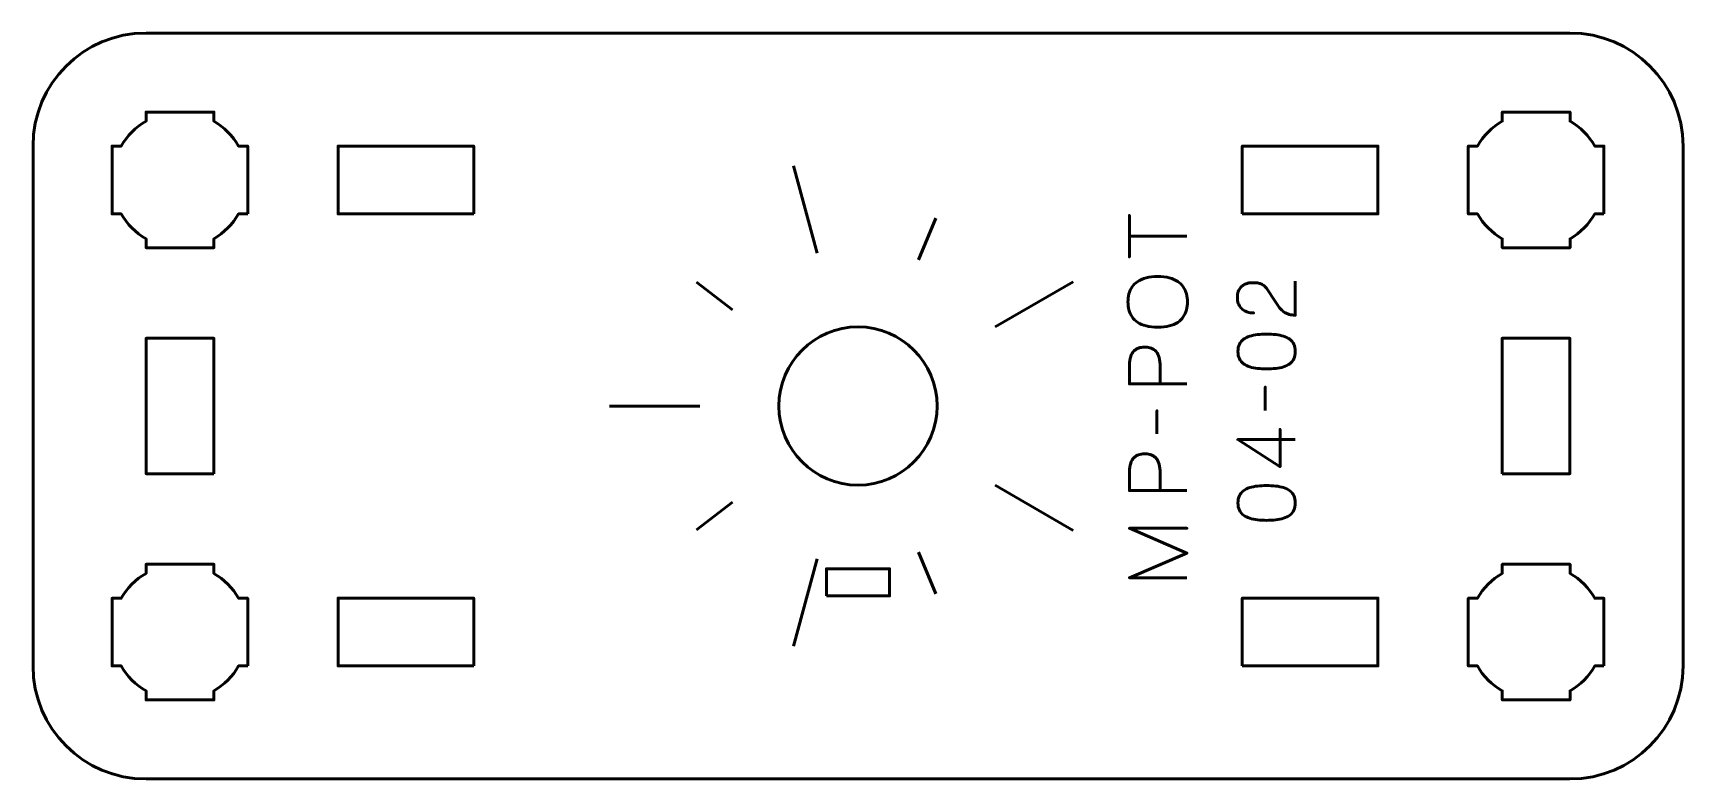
# Model space of a CAD drawing. Header units: centimetres. Extents: x -14.15 to -6.85, y -16.5 to -13.2.
import ezdxf

# ---------------------------------------------------------------- set-up
doc = ezdxf.new("R2010")
doc.units = ezdxf.units.CM
doc.header["$MEASUREMENT"] = 0
doc.layers.add('Layer 1', color=7, linetype='Continuous')

msp = doc.modelspace()

# ---------------------------------------------------------------- linework, layer by layer
at = {"layer": 'Layer 1', "lineweight": 53}
for points, knots in [([(-7.35005, -16.49998), (-7.35005, -16.49998), (-13.64991, -16.49998), (-13.64991, -16.49998), (-13.64991, -16.49998), (-13.92704, -16.49998), (-14.15, -16.27688), (-14.15, -15.99988), (-14.15, -15.99988), (-14.15, -15.99988), (-14.15, -13.69996), (-14.15, -13.69996), (-14.15, -13.69996), (-14.15, -13.42295), (-13.92704, -13.2), (-13.64991, -13.2), (-13.64991, -13.2), (-13.64991, -13.2), (-7.35005, -13.2), (-7.35005, -13.2), (-7.35005, -13.2), (-7.07306, -13.2), (-6.84997, -13.42295), (-6.84997, -13.69996), (-6.84997, -13.69996), (-6.84997, -13.69996), (-6.84997, -15.99988), (-6.84997, -15.99988), (-6.84997, -15.99988), (-6.84997, -16.27688), (-7.07306, -16.49998), (-7.35005, -16.49998)], [0, 0, 0, 0, 0.125, 0.125, 0.125, 0.125, 0.25, 0.25, 0.25, 0.25, 0.375, 0.375, 0.375, 0.375, 0.5, 0.5, 0.5, 0.5, 0.625, 0.625, 0.625, 0.625, 0.75, 0.75, 0.75, 0.75, 0.875, 0.875, 0.875, 0.875, 1, 1, 1, 1]), ([(-13.19997, -14.00007), (-13.19997, -14.00007), (-13.24008, -14.00007), (-13.24008, -14.00007), (-13.24008, -14.00007), (-13.2664, -14.04555), (-13.30443, -14.08358), (-13.3499, -14.10989), (-13.3499, -14.10989), (-13.3499, -14.10989), (-13.3499, -14.15), (-13.3499, -14.15), (-13.3499, -14.15), (-13.3499, -14.15), (-13.49997, -14.15), (-13.49997, -14.15), (-13.49997, -14.15), (-13.49997, -14.15), (-13.6499, -14.15), (-13.6499, -14.15), (-13.6499, -14.15), (-13.6499, -14.15), (-13.6499, -14.10989), (-13.6499, -14.10989), (-13.6499, -14.10989), (-13.69552, -14.08358), (-13.73344, -14.04555), (-13.75976, -14.00007), (-13.75976, -14.00007), (-13.75976, -14.00007), (-13.79998, -14.00007), (-13.79998, -14.00007), (-13.79998, -14.00007), (-13.79998, -14.00007), (-13.79998, -13.85), (-13.79998, -13.85), (-13.79998, -13.85), (-13.79998, -13.85), (-13.79998, -13.70007), (-13.79998, -13.70007), (-13.79998, -13.70007), (-13.79998, -13.70007), (-13.75976, -13.70007), (-13.75976, -13.70007), (-13.75976, -13.70007), (-13.73344, -13.6546), (-13.69552, -13.61657), (-13.6499, -13.59025), (-13.6499, -13.59025), (-13.6499, -13.59025), (-13.6499, -13.55), (-13.6499, -13.55), (-13.6499, -13.55), (-13.6499, -13.55), (-13.49997, -13.55), (-13.49997, -13.55), (-13.49997, -13.55), (-13.49997, -13.55), (-13.3499, -13.55), (-13.3499, -13.55), (-13.3499, -13.55), (-13.3499, -13.55), (-13.3499, -13.59025), (-13.3499, -13.59025), (-13.3499, -13.59025), (-13.30443, -13.61657), (-13.2664, -13.6546), (-13.24008, -13.70007), (-13.24008, -13.70007), (-13.24008, -13.70007), (-13.19997, -13.70007), (-13.19997, -13.70007), (-13.19997, -13.70007), (-13.19997, -13.70007), (-13.19997, -13.85), (-13.19997, -13.85), (-13.19997, -13.85), (-13.19997, -13.85), (-13.19997, -14.00007), (-13.19997, -14.00007)], [0, 0, 0, 0, 0.05, 0.05, 0.05, 0.05, 0.1, 0.1, 0.1, 0.1, 0.15, 0.15, 0.15, 0.15, 0.2, 0.2, 0.2, 0.2, 0.25, 0.25, 0.25, 0.25, 0.3, 0.3, 0.3, 0.3, 0.35, 0.35, 0.35, 0.35, 0.4, 0.4, 0.4, 0.4, 0.45, 0.45, 0.45, 0.45, 0.5, 0.5, 0.5, 0.5, 0.55, 0.55, 0.55, 0.55, 0.6, 0.6, 0.6, 0.6, 0.65, 0.65, 0.65, 0.65, 0.7, 0.7, 0.7, 0.7, 0.75, 0.75, 0.75, 0.75, 0.8, 0.8, 0.8, 0.8, 0.85, 0.85, 0.85, 0.85, 0.9, 0.9, 0.9, 0.9, 0.95, 0.95, 0.95, 0.95, 1, 1, 1, 1]), ([(-7.19997, -14.00007), (-7.19997, -14.00007), (-7.24008, -14.00007), (-7.24008, -14.00007), (-7.24008, -14.00007), (-7.2664, -14.04555), (-7.30443, -14.08358), (-7.3499, -14.10989), (-7.3499, -14.10989), (-7.3499, -14.10989), (-7.3499, -14.15), (-7.3499, -14.15), (-7.3499, -14.15), (-7.3499, -14.15), (-7.49997, -14.15), (-7.49997, -14.15), (-7.49997, -14.15), (-7.49997, -14.15), (-7.6499, -14.15), (-7.6499, -14.15), (-7.6499, -14.15), (-7.6499, -14.15), (-7.6499, -14.10989), (-7.6499, -14.10989), (-7.6499, -14.10989), (-7.69552, -14.08358), (-7.73344, -14.04555), (-7.75976, -14.00007), (-7.75976, -14.00007), (-7.75976, -14.00007), (-7.79998, -14.00007), (-7.79998, -14.00007), (-7.79998, -14.00007), (-7.79998, -14.00007), (-7.79998, -13.85), (-7.79998, -13.85), (-7.79998, -13.85), (-7.79998, -13.85), (-7.79998, -13.70007), (-7.79998, -13.70007), (-7.79998, -13.70007), (-7.79998, -13.70007), (-7.75976, -13.70007), (-7.75976, -13.70007), (-7.75976, -13.70007), (-7.73344, -13.6546), (-7.69552, -13.61657), (-7.6499, -13.59025), (-7.6499, -13.59025), (-7.6499, -13.59025), (-7.6499, -13.55), (-7.6499, -13.55), (-7.6499, -13.55), (-7.6499, -13.55), (-7.49997, -13.55), (-7.49997, -13.55), (-7.49997, -13.55), (-7.49997, -13.55), (-7.3499, -13.55), (-7.3499, -13.55), (-7.3499, -13.55), (-7.3499, -13.55), (-7.3499, -13.59025), (-7.3499, -13.59025), (-7.3499, -13.59025), (-7.30443, -13.61657), (-7.2664, -13.6546), (-7.24008, -13.70007), (-7.24008, -13.70007), (-7.24008, -13.70007), (-7.19997, -13.70007), (-7.19997, -13.70007), (-7.19997, -13.70007), (-7.19997, -13.70007), (-7.19997, -13.85), (-7.19997, -13.85), (-7.19997, -13.85), (-7.19997, -13.85), (-7.19997, -14.00007), (-7.19997, -14.00007)], [0, 0, 0, 0, 0.05, 0.05, 0.05, 0.05, 0.1, 0.1, 0.1, 0.1, 0.15, 0.15, 0.15, 0.15, 0.2, 0.2, 0.2, 0.2, 0.25, 0.25, 0.25, 0.25, 0.3, 0.3, 0.3, 0.3, 0.35, 0.35, 0.35, 0.35, 0.4, 0.4, 0.4, 0.4, 0.45, 0.45, 0.45, 0.45, 0.5, 0.5, 0.5, 0.5, 0.55, 0.55, 0.55, 0.55, 0.6, 0.6, 0.6, 0.6, 0.65, 0.65, 0.65, 0.65, 0.7, 0.7, 0.7, 0.7, 0.75, 0.75, 0.75, 0.75, 0.8, 0.8, 0.8, 0.8, 0.85, 0.85, 0.85, 0.85, 0.9, 0.9, 0.9, 0.9, 0.95, 0.95, 0.95, 0.95, 1, 1, 1, 1]), ([(-12.19996, -13.99996), (-12.19996, -13.99996), (-12.79996, -13.99996), (-12.79996, -13.99996), (-12.79996, -13.99996), (-12.79996, -13.99996), (-12.79996, -13.69996), (-12.79996, -13.69996), (-12.79996, -13.69996), (-12.79996, -13.69996), (-12.19996, -13.69996), (-12.19996, -13.69996), (-12.19996, -13.69996), (-12.19996, -13.69996), (-12.19996, -13.99996), (-12.19996, -13.99996)], [0, 0, 0, 0, 0.25, 0.25, 0.25, 0.25, 0.5, 0.5, 0.5, 0.5, 0.75, 0.75, 0.75, 0.75, 1, 1, 1, 1]), ([(-8.79999, -14.00004), (-8.79999, -14.00004), (-8.19999, -14.00004), (-8.19999, -14.00004), (-8.19999, -14.00004), (-8.19999, -14.00004), (-8.19999, -13.70004), (-8.19999, -13.70004), (-8.19999, -13.70004), (-8.19999, -13.70004), (-8.79999, -13.70004), (-8.79999, -13.70004), (-8.79999, -13.70004), (-8.79999, -13.70004), (-8.79999, -14.00004), (-8.79999, -14.00004)], [0, 0, 0, 0, 0.25, 0.25, 0.25, 0.25, 0.5, 0.5, 0.5, 0.5, 0.75, 0.75, 0.75, 0.75, 1, 1, 1, 1]), ([(-13.34991, -15.14993), (-13.34991, -15.14993), (-13.64991, -15.14993), (-13.64991, -15.14993), (-13.64991, -15.14993), (-13.64991, -15.14993), (-13.64991, -14.54994), (-13.64991, -14.54994), (-13.64991, -14.54994), (-13.64991, -14.54994), (-13.34991, -14.54994), (-13.34991, -14.54994), (-13.34991, -14.54994), (-13.34991, -14.54994), (-13.34991, -15.14993), (-13.34991, -15.14993)], [0, 0, 0, 0, 0.25, 0.25, 0.25, 0.25, 0.5, 0.5, 0.5, 0.5, 0.75, 0.75, 0.75, 0.75, 1, 1, 1, 1]), ([(-7.65004, -15.15001), (-7.65004, -15.15001), (-7.35004, -15.15001), (-7.35004, -15.15001), (-7.35004, -15.15001), (-7.35004, -15.15001), (-7.35004, -14.55002), (-7.35004, -14.55002), (-7.35004, -14.55002), (-7.35004, -14.55002), (-7.65004, -14.55002), (-7.65004, -14.55002), (-7.65004, -14.55002), (-7.65004, -14.55002), (-7.65004, -15.15001), (-7.65004, -15.15001)], [0, 0, 0, 0, 0.25, 0.25, 0.25, 0.25, 0.5, 0.5, 0.5, 0.5, 0.75, 0.75, 0.75, 0.75, 1, 1, 1, 1]), ([(-13.19997, -16.00007), (-13.19997, -16.00007), (-13.24008, -16.00007), (-13.24008, -16.00007), (-13.24008, -16.00007), (-13.2664, -16.04555), (-13.30443, -16.08358), (-13.3499, -16.10989), (-13.3499, -16.10989), (-13.3499, -16.10989), (-13.3499, -16.15), (-13.3499, -16.15), (-13.3499, -16.15), (-13.3499, -16.15), (-13.49997, -16.15), (-13.49997, -16.15), (-13.49997, -16.15), (-13.49997, -16.15), (-13.6499, -16.15), (-13.6499, -16.15), (-13.6499, -16.15), (-13.6499, -16.15), (-13.6499, -16.10989), (-13.6499, -16.10989), (-13.6499, -16.10989), (-13.69552, -16.08358), (-13.73344, -16.04555), (-13.75976, -16.00007), (-13.75976, -16.00007), (-13.75976, -16.00007), (-13.79998, -16.00007), (-13.79998, -16.00007), (-13.79998, -16.00007), (-13.79998, -16.00007), (-13.79998, -15.85), (-13.79998, -15.85), (-13.79998, -15.85), (-13.79998, -15.85), (-13.79998, -15.70007), (-13.79998, -15.70007), (-13.79998, -15.70007), (-13.79998, -15.70007), (-13.75976, -15.70007), (-13.75976, -15.70007), (-13.75976, -15.70007), (-13.73344, -15.6546), (-13.69552, -15.61657), (-13.6499, -15.59025), (-13.6499, -15.59025), (-13.6499, -15.59025), (-13.6499, -15.55), (-13.6499, -15.55), (-13.6499, -15.55), (-13.6499, -15.55), (-13.49997, -15.55), (-13.49997, -15.55), (-13.49997, -15.55), (-13.49997, -15.55), (-13.3499, -15.55), (-13.3499, -15.55), (-13.3499, -15.55), (-13.3499, -15.55), (-13.3499, -15.59025), (-13.3499, -15.59025), (-13.3499, -15.59025), (-13.30443, -15.61657), (-13.2664, -15.6546), (-13.24008, -15.70007), (-13.24008, -15.70007), (-13.24008, -15.70007), (-13.19997, -15.70007), (-13.19997, -15.70007), (-13.19997, -15.70007), (-13.19997, -15.70007), (-13.19997, -15.85), (-13.19997, -15.85), (-13.19997, -15.85), (-13.19997, -15.85), (-13.19997, -16.00007), (-13.19997, -16.00007)], [0, 0, 0, 0, 0.05, 0.05, 0.05, 0.05, 0.1, 0.1, 0.1, 0.1, 0.15, 0.15, 0.15, 0.15, 0.2, 0.2, 0.2, 0.2, 0.25, 0.25, 0.25, 0.25, 0.3, 0.3, 0.3, 0.3, 0.35, 0.35, 0.35, 0.35, 0.4, 0.4, 0.4, 0.4, 0.45, 0.45, 0.45, 0.45, 0.5, 0.5, 0.5, 0.5, 0.55, 0.55, 0.55, 0.55, 0.6, 0.6, 0.6, 0.6, 0.65, 0.65, 0.65, 0.65, 0.7, 0.7, 0.7, 0.7, 0.75, 0.75, 0.75, 0.75, 0.8, 0.8, 0.8, 0.8, 0.85, 0.85, 0.85, 0.85, 0.9, 0.9, 0.9, 0.9, 0.95, 0.95, 0.95, 0.95, 1, 1, 1, 1]), ([(-7.19997, -16.00007), (-7.19997, -16.00007), (-7.24008, -16.00007), (-7.24008, -16.00007), (-7.24008, -16.00007), (-7.2664, -16.04555), (-7.30443, -16.08358), (-7.3499, -16.10989), (-7.3499, -16.10989), (-7.3499, -16.10989), (-7.3499, -16.15), (-7.3499, -16.15), (-7.3499, -16.15), (-7.3499, -16.15), (-7.49997, -16.15), (-7.49997, -16.15), (-7.49997, -16.15), (-7.49997, -16.15), (-7.6499, -16.15), (-7.6499, -16.15), (-7.6499, -16.15), (-7.6499, -16.15), (-7.6499, -16.10989), (-7.6499, -16.10989), (-7.6499, -16.10989), (-7.69552, -16.08358), (-7.73344, -16.04555), (-7.75976, -16.00007), (-7.75976, -16.00007), (-7.75976, -16.00007), (-7.79998, -16.00007), (-7.79998, -16.00007), (-7.79998, -16.00007), (-7.79998, -16.00007), (-7.79998, -15.85), (-7.79998, -15.85), (-7.79998, -15.85), (-7.79998, -15.85), (-7.79998, -15.70007), (-7.79998, -15.70007), (-7.79998, -15.70007), (-7.79998, -15.70007), (-7.75976, -15.70007), (-7.75976, -15.70007), (-7.75976, -15.70007), (-7.73344, -15.6546), (-7.69552, -15.61657), (-7.6499, -15.59025), (-7.6499, -15.59025), (-7.6499, -15.59025), (-7.6499, -15.55), (-7.6499, -15.55), (-7.6499, -15.55), (-7.6499, -15.55), (-7.49997, -15.55), (-7.49997, -15.55), (-7.49997, -15.55), (-7.49997, -15.55), (-7.3499, -15.55), (-7.3499, -15.55), (-7.3499, -15.55), (-7.3499, -15.55), (-7.3499, -15.59025), (-7.3499, -15.59025), (-7.3499, -15.59025), (-7.30443, -15.61657), (-7.2664, -15.6546), (-7.24008, -15.70007), (-7.24008, -15.70007), (-7.24008, -15.70007), (-7.19997, -15.70007), (-7.19997, -15.70007), (-7.19997, -15.70007), (-7.19997, -15.70007), (-7.19997, -15.85), (-7.19997, -15.85), (-7.19997, -15.85), (-7.19997, -15.85), (-7.19997, -16.00007), (-7.19997, -16.00007)], [0, 0, 0, 0, 0.05, 0.05, 0.05, 0.05, 0.1, 0.1, 0.1, 0.1, 0.15, 0.15, 0.15, 0.15, 0.2, 0.2, 0.2, 0.2, 0.25, 0.25, 0.25, 0.25, 0.3, 0.3, 0.3, 0.3, 0.35, 0.35, 0.35, 0.35, 0.4, 0.4, 0.4, 0.4, 0.45, 0.45, 0.45, 0.45, 0.5, 0.5, 0.5, 0.5, 0.55, 0.55, 0.55, 0.55, 0.6, 0.6, 0.6, 0.6, 0.65, 0.65, 0.65, 0.65, 0.7, 0.7, 0.7, 0.7, 0.75, 0.75, 0.75, 0.75, 0.8, 0.8, 0.8, 0.8, 0.85, 0.85, 0.85, 0.85, 0.9, 0.9, 0.9, 0.9, 0.95, 0.95, 0.95, 0.95, 1, 1, 1, 1]), ([(-12.19996, -15.99988), (-12.19996, -15.99988), (-12.79996, -15.99988), (-12.79996, -15.99988), (-12.79996, -15.99988), (-12.79996, -15.99988), (-12.79996, -15.69988), (-12.79996, -15.69988), (-12.79996, -15.69988), (-12.79996, -15.69988), (-12.19996, -15.69988), (-12.19996, -15.69988), (-12.19996, -15.69988), (-12.19996, -15.69988), (-12.19996, -15.99988), (-12.19996, -15.99988)], [0, 0, 0, 0, 0.25, 0.25, 0.25, 0.25, 0.5, 0.5, 0.5, 0.5, 0.75, 0.75, 0.75, 0.75, 1, 1, 1, 1]), ([(-8.79999, -15.99996), (-8.79999, -15.99996), (-8.19999, -15.99996), (-8.19999, -15.99996), (-8.19999, -15.99996), (-8.19999, -15.99996), (-8.19999, -15.69996), (-8.19999, -15.69996), (-8.19999, -15.69996), (-8.19999, -15.69996), (-8.79999, -15.69996), (-8.79999, -15.69996), (-8.79999, -15.69996), (-8.79999, -15.69996), (-8.79999, -15.99996), (-8.79999, -15.99996)], [0, 0, 0, 0, 0.25, 0.25, 0.25, 0.25, 0.5, 0.5, 0.5, 0.5, 0.75, 0.75, 0.75, 0.75, 1, 1, 1, 1])]:
    msp.add_open_spline(points, degree=3, knots=knots, dxfattribs=at)
at = {"layer": 'Layer 1', "color": 5, "lineweight": 53}
for points in [[(-10.68114, -14.17385), (-10.68114, -14.17385), (-10.78467, -13.78748), (-10.78467, -13.78748)], [(-10.23209, -14.20328), (-10.23209, -14.20328), (-10.15555, -14.01851), (-10.15555, -14.01851)], [(-11.05532, -14.42387), (-11.05532, -14.42387), (-11.21399, -14.30211), (-11.21399, -14.30211)], [(-9.89375, -14.5), (-9.89375, -14.5), (-9.54734, -14.3), (-9.54734, -14.3)], [(-11.19997, -14.85), (-11.19997, -14.85), (-11.59997, -14.85), (-11.59997, -14.85)], [(-9.89375, -15.2), (-9.89375, -15.2), (-9.54734, -15.4), (-9.54734, -15.4)], [(-11.05532, -15.27613), (-11.05532, -15.27613), (-11.21399, -15.39789), (-11.21399, -15.39789)], [(-10.68114, -15.52615), (-10.68114, -15.52615), (-10.78467, -15.91252), (-10.78467, -15.91252)], [(-10.23209, -15.49672), (-10.23209, -15.49672), (-10.15555, -15.68149), (-10.15555, -15.68149)]]:
    msp.add_open_spline(points, degree=3, dxfattribs=at)
for points, knots in [([(-9.04461, -14.09883), (-9.04461, -14.09883), (-9.29896, -14.09883), (-9.29896, -14.09883), (-9.29896, -14.09883), (-9.29896, -14.09883), (-9.29896, -14.1902), (-9.29896, -14.1902), (-9.29896, -14.1902), (-9.29896, -14.1902), (-9.29896, -14.00675), (-9.29896, -14.00675), (-9.29896, -14.00675), (-9.29896, -14.00675), (-9.29896, -14.09883), (-9.29896, -14.09883), (-9.29896, -14.09883), (-9.29896, -14.09883), (-9.04461, -14.09883), (-9.04461, -14.09883)], [0, 0, 0, 0, 0.2, 0.2, 0.2, 0.2, 0.4, 0.4, 0.4, 0.4, 0.6, 0.6, 0.6, 0.6, 0.8, 0.8, 0.8, 0.8, 1, 1, 1, 1]), ([(-9.04249, -14.38952), (-9.04243, -14.37711), (-9.0439, -14.36535), (-9.04679, -14.35412), (-9.04679, -14.35412), (-9.04973, -14.34295), (-9.05431, -14.33272), (-9.06066, -14.32337), (-9.06066, -14.32337), (-9.06695, -14.31402), (-9.07524, -14.30591), (-9.08547, -14.29903), (-9.08547, -14.29903), (-9.0957, -14.29215), (-9.10811, -14.28686), (-9.12269, -14.28309), (-9.12269, -14.28309), (-9.13727, -14.27927), (-9.15427, -14.27739), (-9.17373, -14.27733), (-9.17373, -14.27733), (-9.19319, -14.27739), (-9.21018, -14.27927), (-9.22482, -14.28309), (-9.22482, -14.28309), (-9.23946, -14.28686), (-9.25193, -14.29215), (-9.26222, -14.29903), (-9.26222, -14.29903), (-9.27251, -14.30591), (-9.28086, -14.31402), (-9.28726, -14.32337), (-9.28726, -14.32337), (-9.29367, -14.33272), (-9.29832, -14.34295), (-9.30132, -14.35412), (-9.30132, -14.35412), (-9.30426, -14.36535), (-9.30573, -14.37711), (-9.30567, -14.38952), (-9.30567, -14.38952), (-9.30573, -14.40192), (-9.30426, -14.41368), (-9.30132, -14.42491), (-9.30132, -14.42491), (-9.29832, -14.43608), (-9.29367, -14.44631), (-9.28726, -14.45566), (-9.28726, -14.45566), (-9.28086, -14.46501), (-9.27251, -14.47312), (-9.26222, -14.48), (-9.26222, -14.48), (-9.25193, -14.48688), (-9.23946, -14.49217), (-9.22482, -14.49594), (-9.22482, -14.49594), (-9.21018, -14.49976), (-9.19319, -14.50164), (-9.17373, -14.5017), (-9.17373, -14.5017), (-9.15427, -14.50164), (-9.13727, -14.49976), (-9.12269, -14.49594), (-9.12269, -14.49594), (-9.10811, -14.49217), (-9.0957, -14.48688), (-9.08547, -14.48), (-9.08547, -14.48), (-9.07524, -14.47312), (-9.06695, -14.46501), (-9.06066, -14.45566), (-9.06066, -14.45566), (-9.05431, -14.44631), (-9.04973, -14.43608), (-9.04679, -14.42491), (-9.04679, -14.42491), (-9.0439, -14.41368), (-9.04243, -14.40192), (-9.04249, -14.38952)], [0, 0, 0, 0, 0.05, 0.05, 0.05, 0.05, 0.1, 0.1, 0.1, 0.1, 0.15, 0.15, 0.15, 0.15, 0.2, 0.2, 0.2, 0.2, 0.25, 0.25, 0.25, 0.25, 0.3, 0.3, 0.3, 0.3, 0.35, 0.35, 0.35, 0.35, 0.4, 0.4, 0.4, 0.4, 0.45, 0.45, 0.45, 0.45, 0.5, 0.5, 0.5, 0.5, 0.55, 0.55, 0.55, 0.55, 0.6, 0.6, 0.6, 0.6, 0.65, 0.65, 0.65, 0.65, 0.7, 0.7, 0.7, 0.7, 0.75, 0.75, 0.75, 0.75, 0.8, 0.8, 0.8, 0.8, 0.85, 0.85, 0.85, 0.85, 0.9, 0.9, 0.9, 0.9, 0.95, 0.95, 0.95, 0.95, 1, 1, 1, 1]), ([(-9.04249, -14.38952), (-9.04243, -14.37711), (-9.0439, -14.36535), (-9.04679, -14.35412), (-9.04679, -14.35412), (-9.04973, -14.34295), (-9.05431, -14.33272), (-9.06066, -14.32337), (-9.06066, -14.32337), (-9.06695, -14.31402), (-9.07524, -14.30591), (-9.08547, -14.29903), (-9.08547, -14.29903), (-9.0957, -14.29215), (-9.10811, -14.28686), (-9.12269, -14.28309), (-9.12269, -14.28309), (-9.13727, -14.27927), (-9.15427, -14.27739), (-9.17373, -14.27733), (-9.17373, -14.27733), (-9.19319, -14.27739), (-9.21018, -14.27927), (-9.22482, -14.28309), (-9.22482, -14.28309), (-9.23946, -14.28686), (-9.25193, -14.29215), (-9.26222, -14.29903), (-9.26222, -14.29903), (-9.27251, -14.30591), (-9.28086, -14.31402), (-9.28726, -14.32337), (-9.28726, -14.32337), (-9.29367, -14.33272), (-9.29832, -14.34295), (-9.30132, -14.35412), (-9.30132, -14.35412), (-9.30426, -14.36535), (-9.30573, -14.37711), (-9.30567, -14.38952), (-9.30567, -14.38952), (-9.30573, -14.40192), (-9.30426, -14.41368), (-9.30132, -14.42491), (-9.30132, -14.42491), (-9.29832, -14.43608), (-9.29367, -14.44631), (-9.28726, -14.45566), (-9.28726, -14.45566), (-9.28086, -14.46501), (-9.27251, -14.47312), (-9.26222, -14.48), (-9.26222, -14.48), (-9.25193, -14.48688), (-9.23946, -14.49217), (-9.22482, -14.49594), (-9.22482, -14.49594), (-9.21018, -14.49976), (-9.19319, -14.50164), (-9.17373, -14.5017), (-9.17373, -14.5017), (-9.15427, -14.50164), (-9.13727, -14.49976), (-9.12269, -14.49594), (-9.12269, -14.49594), (-9.10811, -14.49217), (-9.0957, -14.48688), (-9.08547, -14.48), (-9.08547, -14.48), (-9.07524, -14.47312), (-9.06695, -14.46501), (-9.06066, -14.45566), (-9.06066, -14.45566), (-9.05431, -14.44631), (-9.04973, -14.43608), (-9.04679, -14.42491), (-9.04679, -14.42491), (-9.0439, -14.41368), (-9.04243, -14.40192), (-9.04249, -14.38952)], [0, 0, 0, 0, 0.05, 0.05, 0.05, 0.05, 0.1, 0.1, 0.1, 0.1, 0.15, 0.15, 0.15, 0.15, 0.2, 0.2, 0.2, 0.2, 0.25, 0.25, 0.25, 0.25, 0.3, 0.3, 0.3, 0.3, 0.35, 0.35, 0.35, 0.35, 0.4, 0.4, 0.4, 0.4, 0.45, 0.45, 0.45, 0.45, 0.5, 0.5, 0.5, 0.5, 0.55, 0.55, 0.55, 0.55, 0.6, 0.6, 0.6, 0.6, 0.65, 0.65, 0.65, 0.65, 0.7, 0.7, 0.7, 0.7, 0.75, 0.75, 0.75, 0.75, 0.8, 0.8, 0.8, 0.8, 0.85, 0.85, 0.85, 0.85, 0.9, 0.9, 0.9, 0.9, 0.95, 0.95, 0.95, 0.95, 1, 1, 1, 1]), ([(-8.56519, -14.29709), (-8.56519, -14.29709), (-8.56519, -14.44843), (-8.56519, -14.44843), (-8.56519, -14.44843), (-8.57542, -14.44814), (-8.58448, -14.44684), (-8.59224, -14.44467), (-8.59224, -14.44467), (-8.6, -14.44243), (-8.60682, -14.43943), (-8.6127, -14.43573), (-8.6127, -14.43573), (-8.61858, -14.43197), (-8.62381, -14.42767), (-8.6284, -14.42279), (-8.6284, -14.42279), (-8.63304, -14.41791), (-8.63727, -14.41268), (-8.64127, -14.40704), (-8.64127, -14.40704), (-8.64521, -14.40139), (-8.64915, -14.39557), (-8.65303, -14.38952), (-8.65303, -14.38952), (-8.65303, -14.38952), (-8.69325, -14.32919), (-8.69325, -14.32919), (-8.69325, -14.32919), (-8.6976, -14.32302), (-8.7023, -14.3182), (-8.70748, -14.31478), (-8.70748, -14.31478), (-8.71259, -14.31132), (-8.718, -14.30891), (-8.72365, -14.30744), (-8.72365, -14.30744), (-8.72935, -14.30602), (-8.73511, -14.30514), (-8.74105, -14.30485), (-8.74105, -14.30485), (-8.74699, -14.30455), (-8.75293, -14.30444), (-8.75887, -14.3045), (-8.75887, -14.3045), (-8.76375, -14.3045), (-8.76898, -14.30514), (-8.77462, -14.30644), (-8.77462, -14.30644), (-8.78021, -14.30779), (-8.7858, -14.3099), (-8.79132, -14.3129), (-8.79132, -14.3129), (-8.79685, -14.3159), (-8.80191, -14.3199), (-8.80649, -14.3249), (-8.80649, -14.3249), (-8.81102, -14.3299), (-8.81466, -14.33607), (-8.81743, -14.34342), (-8.81743, -14.34342), (-8.82019, -14.35077), (-8.8216, -14.35941), (-8.82166, -14.36941), (-8.82166, -14.36941), (-8.8216, -14.37946), (-8.82019, -14.38834), (-8.81749, -14.39598), (-8.81749, -14.39598), (-8.81478, -14.40363), (-8.81102, -14.41015), (-8.80626, -14.41556), (-8.80626, -14.41556), (-8.80149, -14.42097), (-8.79597, -14.42532), (-8.78979, -14.42873), (-8.78979, -14.42873), (-8.78362, -14.43214), (-8.77703, -14.43461), (-8.7701, -14.4362), (-8.7701, -14.4362), (-8.76316, -14.43779), (-8.7561, -14.43855), (-8.74899, -14.43855), (-8.74899, -14.43855), (-8.7561, -14.43855), (-8.76316, -14.43779), (-8.7701, -14.4362), (-8.7701, -14.4362), (-8.77703, -14.43461), (-8.78362, -14.43214), (-8.78979, -14.42873), (-8.78979, -14.42873), (-8.79597, -14.42532), (-8.80149, -14.42097), (-8.80626, -14.41556), (-8.80626, -14.41556), (-8.81102, -14.41015), (-8.81478, -14.40363), (-8.81749, -14.39598), (-8.81749, -14.39598), (-8.82019, -14.38834), (-8.8216, -14.37946), (-8.82166, -14.36941), (-8.82166, -14.36941), (-8.8216, -14.35941), (-8.82019, -14.35077), (-8.81743, -14.34342), (-8.81743, -14.34342), (-8.81466, -14.33607), (-8.81102, -14.3299), (-8.80649, -14.3249), (-8.80649, -14.3249), (-8.80191, -14.3199), (-8.79685, -14.3159), (-8.79132, -14.3129), (-8.79132, -14.3129), (-8.7858, -14.3099), (-8.78021, -14.30779), (-8.77462, -14.30644), (-8.77462, -14.30644), (-8.76898, -14.30514), (-8.76375, -14.3045), (-8.75887, -14.3045), (-8.75887, -14.3045), (-8.75293, -14.30444), (-8.74699, -14.30455), (-8.74105, -14.30485), (-8.74105, -14.30485), (-8.73511, -14.30514), (-8.72935, -14.30602), (-8.72365, -14.30744), (-8.72365, -14.30744), (-8.718, -14.30891), (-8.71259, -14.31132), (-8.70748, -14.31478), (-8.70748, -14.31478), (-8.7023, -14.3182), (-8.6976, -14.32302), (-8.69325, -14.32919), (-8.69325, -14.32919), (-8.69325, -14.32919), (-8.65303, -14.38952), (-8.65303, -14.38952), (-8.65303, -14.38952), (-8.64915, -14.39557), (-8.64521, -14.40139), (-8.64127, -14.40704), (-8.64127, -14.40704), (-8.63727, -14.41268), (-8.63304, -14.41791), (-8.6284, -14.42279), (-8.6284, -14.42279), (-8.62381, -14.42767), (-8.61858, -14.43197), (-8.6127, -14.43573), (-8.6127, -14.43573), (-8.60682, -14.43943), (-8.6, -14.44243), (-8.59224, -14.44467), (-8.59224, -14.44467), (-8.58448, -14.44684), (-8.57542, -14.44814), (-8.56519, -14.44843), (-8.56519, -14.44843), (-8.56519, -14.44843), (-8.56519, -14.29709), (-8.56519, -14.29709)], [0, 0, 0, 0, 0.0238095, 0.0238095, 0.0238095, 0.0238095, 0.047619, 0.047619, 0.047619, 0.047619, 0.0714286, 0.0714286, 0.0714286, 0.0714286, 0.0952381, 0.0952381, 0.0952381, 0.0952381, 0.1190476, 0.1190476, 0.1190476, 0.1190476, 0.1428571, 0.1428571, 0.1428571, 0.1428571, 0.1666667, 0.1666667, 0.1666667, 0.1666667, 0.1904762, 0.1904762, 0.1904762, 0.1904762, 0.2142857, 0.2142857, 0.2142857, 0.2142857, 0.2380952, 0.2380952, 0.2380952, 0.2380952, 0.2619048, 0.2619048, 0.2619048, 0.2619048, 0.2857143, 0.2857143, 0.2857143, 0.2857143, 0.3095238, 0.3095238, 0.3095238, 0.3095238, 0.3333333, 0.3333333, 0.3333333, 0.3333333, 0.3571429, 0.3571429, 0.3571429, 0.3571429, 0.3809524, 0.3809524, 0.3809524, 0.3809524, 0.4047619, 0.4047619, 0.4047619, 0.4047619, 0.4285714, 0.4285714, 0.4285714, 0.4285714, 0.452381, 0.452381, 0.452381, 0.452381, 0.4761905, 0.4761905, 0.4761905, 0.4761905, 0.5, 0.5, 0.5, 0.5, 0.5238095, 0.5238095, 0.5238095, 0.5238095, 0.547619, 0.547619, 0.547619, 0.547619, 0.5714286, 0.5714286, 0.5714286, 0.5714286, 0.5952381, 0.5952381, 0.5952381, 0.5952381, 0.6190476, 0.6190476, 0.6190476, 0.6190476, 0.6428571, 0.6428571, 0.6428571, 0.6428571, 0.6666667, 0.6666667, 0.6666667, 0.6666667, 0.6904762, 0.6904762, 0.6904762, 0.6904762, 0.7142857, 0.7142857, 0.7142857, 0.7142857, 0.7380952, 0.7380952, 0.7380952, 0.7380952, 0.7619048, 0.7619048, 0.7619048, 0.7619048, 0.7857143, 0.7857143, 0.7857143, 0.7857143, 0.8095238, 0.8095238, 0.8095238, 0.8095238, 0.8333333, 0.8333333, 0.8333333, 0.8333333, 0.8571429, 0.8571429, 0.8571429, 0.8571429, 0.8809524, 0.8809524, 0.8809524, 0.8809524, 0.9047619, 0.9047619, 0.9047619, 0.9047619, 0.9285714, 0.9285714, 0.9285714, 0.9285714, 0.952381, 0.952381, 0.952381, 0.952381, 0.9761905, 0.9761905, 0.9761905, 0.9761905, 1, 1, 1, 1]), ([(-9.04461, -14.75217), (-9.04461, -14.75217), (-9.29896, -14.75217), (-9.29896, -14.75217), (-9.29896, -14.75217), (-9.29896, -14.75217), (-9.29896, -14.67103), (-9.29896, -14.67103), (-9.29896, -14.67103), (-9.29891, -14.6548), (-9.29708, -14.64146), (-9.29356, -14.63093), (-9.29356, -14.63093), (-9.29009, -14.62046), (-9.28526, -14.61223), (-9.27915, -14.60629), (-9.27915, -14.60629), (-9.27309, -14.60036), (-9.26616, -14.59612), (-9.25834, -14.59354), (-9.25834, -14.59354), (-9.25052, -14.59101), (-9.24234, -14.58954), (-9.2337, -14.58919), (-9.2337, -14.58919), (-9.22506, -14.58877), (-9.21659, -14.58977), (-9.20836, -14.59212), (-9.20836, -14.59212), (-9.20013, -14.59454), (-9.19266, -14.59859), (-9.18596, -14.60441), (-9.18596, -14.60441), (-9.17925, -14.61018), (-9.1739, -14.618), (-9.16996, -14.62781), (-9.16996, -14.62781), (-9.16597, -14.63763), (-9.16397, -14.6498), (-9.16385, -14.66433), (-9.16385, -14.66433), (-9.16385, -14.66433), (-9.16385, -14.75217), (-9.16385, -14.75217), (-9.16385, -14.75217), (-9.16385, -14.75217), (-9.16385, -14.66433), (-9.16385, -14.66433), (-9.16385, -14.66433), (-9.16397, -14.6501), (-9.16597, -14.63805), (-9.16996, -14.62828), (-9.16996, -14.62828), (-9.1739, -14.61847), (-9.17925, -14.61065), (-9.18596, -14.60477), (-9.18596, -14.60477), (-9.19266, -14.59895), (-9.20013, -14.59477), (-9.20836, -14.5923), (-9.20836, -14.5923), (-9.21659, -14.58983), (-9.22506, -14.58877), (-9.2337, -14.58919), (-9.2337, -14.58919), (-9.24234, -14.58954), (-9.25052, -14.59101), (-9.25834, -14.59365), (-9.25834, -14.59365), (-9.26616, -14.59624), (-9.27309, -14.60059), (-9.27915, -14.60653), (-9.27915, -14.60653), (-9.28526, -14.61253), (-9.29009, -14.62076), (-9.29356, -14.63122), (-9.29356, -14.63122), (-9.29708, -14.64175), (-9.29891, -14.65498), (-9.29896, -14.67103), (-9.29896, -14.67103), (-9.29896, -14.67103), (-9.29896, -14.75217), (-9.29896, -14.75217), (-9.29896, -14.75217), (-9.29896, -14.75217), (-9.04461, -14.75217), (-9.04461, -14.75217)], [0, 0, 0, 0, 0.0454545, 0.0454545, 0.0454545, 0.0454545, 0.0909091, 0.0909091, 0.0909091, 0.0909091, 0.1363636, 0.1363636, 0.1363636, 0.1363636, 0.1818182, 0.1818182, 0.1818182, 0.1818182, 0.2272727, 0.2272727, 0.2272727, 0.2272727, 0.2727273, 0.2727273, 0.2727273, 0.2727273, 0.3181818, 0.3181818, 0.3181818, 0.3181818, 0.3636364, 0.3636364, 0.3636364, 0.3636364, 0.4090909, 0.4090909, 0.4090909, 0.4090909, 0.4545455, 0.4545455, 0.4545455, 0.4545455, 0.5, 0.5, 0.5, 0.5, 0.5454545, 0.5454545, 0.5454545, 0.5454545, 0.5909091, 0.5909091, 0.5909091, 0.5909091, 0.6363636, 0.6363636, 0.6363636, 0.6363636, 0.6818182, 0.6818182, 0.6818182, 0.6818182, 0.7272727, 0.7272727, 0.7272727, 0.7272727, 0.7727273, 0.7727273, 0.7727273, 0.7727273, 0.8181818, 0.8181818, 0.8181818, 0.8181818, 0.8636364, 0.8636364, 0.8636364, 0.8636364, 0.9090909, 0.9090909, 0.9090909, 0.9090909, 0.9545455, 0.9545455, 0.9545455, 0.9545455, 1, 1, 1, 1]), ([(-8.56519, -14.60894), (-8.56525, -14.5966), (-8.56742, -14.58595), (-8.57166, -14.57708), (-8.57166, -14.57708), (-8.57589, -14.56826), (-8.58195, -14.56091), (-8.58965, -14.55503), (-8.58965, -14.55503), (-8.59741, -14.54921), (-8.60658, -14.54462), (-8.61717, -14.54121), (-8.61717, -14.54121), (-8.62775, -14.53786), (-8.63933, -14.53545), (-8.65203, -14.5341), (-8.65203, -14.5341), (-8.66473, -14.53268), (-8.67808, -14.53198), (-8.69219, -14.53204), (-8.69219, -14.53204), (-8.70624, -14.53198), (-8.71959, -14.53268), (-8.73223, -14.5341), (-8.73223, -14.5341), (-8.74487, -14.53545), (-8.75651, -14.53786), (-8.7671, -14.54121), (-8.7671, -14.54121), (-8.77762, -14.54462), (-8.78679, -14.54921), (-8.79461, -14.55503), (-8.79461, -14.55503), (-8.80238, -14.56091), (-8.80843, -14.56826), (-8.81267, -14.57708), (-8.81267, -14.57708), (-8.81696, -14.58595), (-8.81913, -14.5966), (-8.81919, -14.60894), (-8.81919, -14.60894), (-8.81913, -14.62129), (-8.81696, -14.63193), (-8.81267, -14.64081), (-8.81267, -14.64081), (-8.80843, -14.64963), (-8.80238, -14.65698), (-8.79461, -14.66286), (-8.79461, -14.66286), (-8.78679, -14.66868), (-8.77762, -14.67327), (-8.7671, -14.67668), (-8.7671, -14.67668), (-8.75651, -14.68003), (-8.74487, -14.68244), (-8.73223, -14.68379), (-8.73223, -14.68379), (-8.71959, -14.6852), (-8.70624, -14.68591), (-8.69219, -14.68585), (-8.69219, -14.68585), (-8.67808, -14.68591), (-8.66473, -14.6852), (-8.65203, -14.68379), (-8.65203, -14.68379), (-8.63933, -14.68244), (-8.62775, -14.68003), (-8.61717, -14.67668), (-8.61717, -14.67668), (-8.60658, -14.67327), (-8.59741, -14.66868), (-8.58965, -14.66286), (-8.58965, -14.66286), (-8.58195, -14.65698), (-8.57589, -14.64963), (-8.57166, -14.64081), (-8.57166, -14.64081), (-8.56742, -14.63193), (-8.56525, -14.62129), (-8.56519, -14.60894)], [0, 0, 0, 0, 0.05, 0.05, 0.05, 0.05, 0.1, 0.1, 0.1, 0.1, 0.15, 0.15, 0.15, 0.15, 0.2, 0.2, 0.2, 0.2, 0.25, 0.25, 0.25, 0.25, 0.3, 0.3, 0.3, 0.3, 0.35, 0.35, 0.35, 0.35, 0.4, 0.4, 0.4, 0.4, 0.45, 0.45, 0.45, 0.45, 0.5, 0.5, 0.5, 0.5, 0.55, 0.55, 0.55, 0.55, 0.6, 0.6, 0.6, 0.6, 0.65, 0.65, 0.65, 0.65, 0.7, 0.7, 0.7, 0.7, 0.75, 0.75, 0.75, 0.75, 0.8, 0.8, 0.8, 0.8, 0.85, 0.85, 0.85, 0.85, 0.9, 0.9, 0.9, 0.9, 0.95, 0.95, 0.95, 0.95, 1, 1, 1, 1]), ([(-8.56519, -14.60894), (-8.56525, -14.5966), (-8.56742, -14.58595), (-8.57166, -14.57708), (-8.57166, -14.57708), (-8.57589, -14.56826), (-8.58195, -14.56091), (-8.58965, -14.55503), (-8.58965, -14.55503), (-8.59741, -14.54921), (-8.60658, -14.54462), (-8.61717, -14.54121), (-8.61717, -14.54121), (-8.62775, -14.53786), (-8.63933, -14.53545), (-8.65203, -14.5341), (-8.65203, -14.5341), (-8.66473, -14.53268), (-8.67808, -14.53198), (-8.69219, -14.53204), (-8.69219, -14.53204), (-8.70624, -14.53198), (-8.71959, -14.53268), (-8.73223, -14.5341), (-8.73223, -14.5341), (-8.74487, -14.53545), (-8.75651, -14.53786), (-8.7671, -14.54121), (-8.7671, -14.54121), (-8.77762, -14.54462), (-8.78679, -14.54921), (-8.79461, -14.55503), (-8.79461, -14.55503), (-8.80238, -14.56091), (-8.80843, -14.56826), (-8.81267, -14.57708), (-8.81267, -14.57708), (-8.81696, -14.58595), (-8.81913, -14.5966), (-8.81919, -14.60894), (-8.81919, -14.60894), (-8.81913, -14.62129), (-8.81696, -14.63193), (-8.81267, -14.64081), (-8.81267, -14.64081), (-8.80843, -14.64963), (-8.80238, -14.65698), (-8.79461, -14.66286), (-8.79461, -14.66286), (-8.78679, -14.66868), (-8.77762, -14.67327), (-8.7671, -14.67668), (-8.7671, -14.67668), (-8.75651, -14.68003), (-8.74487, -14.68244), (-8.73223, -14.68379), (-8.73223, -14.68379), (-8.71959, -14.6852), (-8.70624, -14.68591), (-8.69219, -14.68585), (-8.69219, -14.68585), (-8.67808, -14.68591), (-8.66473, -14.6852), (-8.65203, -14.68379), (-8.65203, -14.68379), (-8.63933, -14.68244), (-8.62775, -14.68003), (-8.61717, -14.67668), (-8.61717, -14.67668), (-8.60658, -14.67327), (-8.59741, -14.66868), (-8.58965, -14.66286), (-8.58965, -14.66286), (-8.58195, -14.65698), (-8.57589, -14.64963), (-8.57166, -14.64081), (-8.57166, -14.64081), (-8.56742, -14.63193), (-8.56525, -14.62129), (-8.56519, -14.60894)], [0, 0, 0, 0, 0.05, 0.05, 0.05, 0.05, 0.1, 0.1, 0.1, 0.1, 0.15, 0.15, 0.15, 0.15, 0.2, 0.2, 0.2, 0.2, 0.25, 0.25, 0.25, 0.25, 0.3, 0.3, 0.3, 0.3, 0.35, 0.35, 0.35, 0.35, 0.4, 0.4, 0.4, 0.4, 0.45, 0.45, 0.45, 0.45, 0.5, 0.5, 0.5, 0.5, 0.55, 0.55, 0.55, 0.55, 0.6, 0.6, 0.6, 0.6, 0.65, 0.65, 0.65, 0.65, 0.7, 0.7, 0.7, 0.7, 0.75, 0.75, 0.75, 0.75, 0.8, 0.8, 0.8, 0.8, 0.85, 0.85, 0.85, 0.85, 0.9, 0.9, 0.9, 0.9, 0.95, 0.95, 0.95, 0.95, 1, 1, 1, 1]), ([(-8.69819, -14.8693), (-8.69819, -14.8693), (-8.69819, -14.76664), (-8.69819, -14.76664), (-8.69819, -14.76664), (-8.69819, -14.76664), (-8.69819, -14.8693), (-8.69819, -14.8693)], [0, 0, 0, 0, 0.5, 0.5, 0.5, 0.5, 1, 1, 1, 1]), ([(-9.17761, -14.97372), (-9.17761, -14.97372), (-9.17761, -14.87106), (-9.17761, -14.87106), (-9.17761, -14.87106), (-9.17761, -14.87106), (-9.17761, -14.97372), (-9.17761, -14.97372)], [0, 0, 0, 0, 0.5, 0.5, 0.5, 0.5, 1, 1, 1, 1]), ([(-8.56519, -14.99841), (-8.56519, -14.99841), (-8.81954, -14.99841), (-8.81954, -14.99841), (-8.81954, -14.99841), (-8.81954, -14.99841), (-8.63292, -15.11836), (-8.63292, -15.11836), (-8.63292, -15.11836), (-8.63292, -15.11836), (-8.63292, -14.95326), (-8.63292, -14.95326), (-8.63292, -14.95326), (-8.63292, -14.95326), (-8.63292, -15.11836), (-8.63292, -15.11836), (-8.63292, -15.11836), (-8.63292, -15.11836), (-8.81954, -14.99841), (-8.81954, -14.99841), (-8.81954, -14.99841), (-8.81954, -14.99841), (-8.56519, -14.99841), (-8.56519, -14.99841)], [0, 0, 0, 0, 0.1666667, 0.1666667, 0.1666667, 0.1666667, 0.3333333, 0.3333333, 0.3333333, 0.3333333, 0.5, 0.5, 0.5, 0.5, 0.6666667, 0.6666667, 0.6666667, 0.6666667, 0.8333333, 0.8333333, 0.8333333, 0.8333333, 1, 1, 1, 1]), ([(-9.04461, -15.22419), (-9.04461, -15.22419), (-9.29896, -15.22419), (-9.29896, -15.22419), (-9.29896, -15.22419), (-9.29896, -15.22419), (-9.29896, -15.14305), (-9.29896, -15.14305), (-9.29896, -15.14305), (-9.29891, -15.12682), (-9.29708, -15.11348), (-9.29356, -15.10295), (-9.29356, -15.10295), (-9.29009, -15.09248), (-9.28526, -15.08425), (-9.27915, -15.07831), (-9.27915, -15.07831), (-9.27309, -15.07238), (-9.26616, -15.06814), (-9.25834, -15.06556), (-9.25834, -15.06556), (-9.25052, -15.06303), (-9.24234, -15.06156), (-9.2337, -15.06121), (-9.2337, -15.06121), (-9.22506, -15.06079), (-9.21659, -15.06179), (-9.20836, -15.06414), (-9.20836, -15.06414), (-9.20013, -15.06656), (-9.19266, -15.07061), (-9.18596, -15.07643), (-9.18596, -15.07643), (-9.17925, -15.0822), (-9.1739, -15.09002), (-9.16996, -15.09983), (-9.16996, -15.09983), (-9.16597, -15.10965), (-9.16397, -15.12182), (-9.16385, -15.13635), (-9.16385, -15.13635), (-9.16385, -15.13635), (-9.16385, -15.22419), (-9.16385, -15.22419), (-9.16385, -15.22419), (-9.16385, -15.22419), (-9.16385, -15.13635), (-9.16385, -15.13635), (-9.16385, -15.13635), (-9.16397, -15.12212), (-9.16597, -15.11007), (-9.16996, -15.1003), (-9.16996, -15.1003), (-9.1739, -15.09049), (-9.17925, -15.08267), (-9.18596, -15.07679), (-9.18596, -15.07679), (-9.19266, -15.07097), (-9.20013, -15.06679), (-9.20836, -15.06432), (-9.20836, -15.06432), (-9.21659, -15.06185), (-9.22506, -15.06079), (-9.2337, -15.06121), (-9.2337, -15.06121), (-9.24234, -15.06156), (-9.25052, -15.06303), (-9.25834, -15.06567), (-9.25834, -15.06567), (-9.26616, -15.06826), (-9.27309, -15.07261), (-9.27915, -15.07855), (-9.27915, -15.07855), (-9.28526, -15.08455), (-9.29009, -15.09278), (-9.29356, -15.10324), (-9.29356, -15.10324), (-9.29708, -15.11377), (-9.29891, -15.127), (-9.29896, -15.14305), (-9.29896, -15.14305), (-9.29896, -15.14305), (-9.29896, -15.22419), (-9.29896, -15.22419), (-9.29896, -15.22419), (-9.29896, -15.22419), (-9.04461, -15.22419), (-9.04461, -15.22419)], [0, 0, 0, 0, 0.0454545, 0.0454545, 0.0454545, 0.0454545, 0.0909091, 0.0909091, 0.0909091, 0.0909091, 0.1363636, 0.1363636, 0.1363636, 0.1363636, 0.1818182, 0.1818182, 0.1818182, 0.1818182, 0.2272727, 0.2272727, 0.2272727, 0.2272727, 0.2727273, 0.2727273, 0.2727273, 0.2727273, 0.3181818, 0.3181818, 0.3181818, 0.3181818, 0.3636364, 0.3636364, 0.3636364, 0.3636364, 0.4090909, 0.4090909, 0.4090909, 0.4090909, 0.4545455, 0.4545455, 0.4545455, 0.4545455, 0.5, 0.5, 0.5, 0.5, 0.5454545, 0.5454545, 0.5454545, 0.5454545, 0.5909091, 0.5909091, 0.5909091, 0.5909091, 0.6363636, 0.6363636, 0.6363636, 0.6363636, 0.6818182, 0.6818182, 0.6818182, 0.6818182, 0.7272727, 0.7272727, 0.7272727, 0.7272727, 0.7727273, 0.7727273, 0.7727273, 0.7727273, 0.8181818, 0.8181818, 0.8181818, 0.8181818, 0.8636364, 0.8636364, 0.8636364, 0.8636364, 0.9090909, 0.9090909, 0.9090909, 0.9090909, 0.9545455, 0.9545455, 0.9545455, 0.9545455, 1, 1, 1, 1]), ([(-8.56519, -15.27887), (-8.56525, -15.26653), (-8.56742, -15.25588), (-8.57166, -15.24701), (-8.57166, -15.24701), (-8.57589, -15.23819), (-8.58195, -15.23084), (-8.58965, -15.22496), (-8.58965, -15.22496), (-8.59741, -15.21914), (-8.60658, -15.21455), (-8.61717, -15.21114), (-8.61717, -15.21114), (-8.62775, -15.20779), (-8.63933, -15.20538), (-8.65203, -15.20403), (-8.65203, -15.20403), (-8.66473, -15.20261), (-8.67808, -15.20191), (-8.69219, -15.20197), (-8.69219, -15.20197), (-8.70624, -15.20191), (-8.71959, -15.20261), (-8.73223, -15.20403), (-8.73223, -15.20403), (-8.74487, -15.20538), (-8.75651, -15.20779), (-8.7671, -15.21114), (-8.7671, -15.21114), (-8.77762, -15.21455), (-8.78679, -15.21914), (-8.79461, -15.22496), (-8.79461, -15.22496), (-8.80238, -15.23084), (-8.80843, -15.23819), (-8.81267, -15.24701), (-8.81267, -15.24701), (-8.81696, -15.25588), (-8.81913, -15.26653), (-8.81919, -15.27887), (-8.81919, -15.27887), (-8.81913, -15.29122), (-8.81696, -15.30186), (-8.81267, -15.31074), (-8.81267, -15.31074), (-8.80843, -15.31956), (-8.80238, -15.32691), (-8.79461, -15.33279), (-8.79461, -15.33279), (-8.78679, -15.33861), (-8.77762, -15.3432), (-8.7671, -15.34661), (-8.7671, -15.34661), (-8.75651, -15.34996), (-8.74487, -15.35237), (-8.73223, -15.35372), (-8.73223, -15.35372), (-8.71959, -15.35513), (-8.70624, -15.35584), (-8.69219, -15.35578), (-8.69219, -15.35578), (-8.67808, -15.35584), (-8.66473, -15.35513), (-8.65203, -15.35372), (-8.65203, -15.35372), (-8.63933, -15.35237), (-8.62775, -15.34996), (-8.61717, -15.34661), (-8.61717, -15.34661), (-8.60658, -15.3432), (-8.59741, -15.33861), (-8.58965, -15.33279), (-8.58965, -15.33279), (-8.58195, -15.32691), (-8.57589, -15.31956), (-8.57166, -15.31074), (-8.57166, -15.31074), (-8.56742, -15.30186), (-8.56525, -15.29122), (-8.56519, -15.27887)], [0, 0, 0, 0, 0.05, 0.05, 0.05, 0.05, 0.1, 0.1, 0.1, 0.1, 0.15, 0.15, 0.15, 0.15, 0.2, 0.2, 0.2, 0.2, 0.25, 0.25, 0.25, 0.25, 0.3, 0.3, 0.3, 0.3, 0.35, 0.35, 0.35, 0.35, 0.4, 0.4, 0.4, 0.4, 0.45, 0.45, 0.45, 0.45, 0.5, 0.5, 0.5, 0.5, 0.55, 0.55, 0.55, 0.55, 0.6, 0.6, 0.6, 0.6, 0.65, 0.65, 0.65, 0.65, 0.7, 0.7, 0.7, 0.7, 0.75, 0.75, 0.75, 0.75, 0.8, 0.8, 0.8, 0.8, 0.85, 0.85, 0.85, 0.85, 0.9, 0.9, 0.9, 0.9, 0.95, 0.95, 0.95, 0.95, 1, 1, 1, 1]), ([(-8.56519, -15.27887), (-8.56525, -15.26653), (-8.56742, -15.25588), (-8.57166, -15.24701), (-8.57166, -15.24701), (-8.57589, -15.23819), (-8.58195, -15.23084), (-8.58965, -15.22496), (-8.58965, -15.22496), (-8.59741, -15.21914), (-8.60658, -15.21455), (-8.61717, -15.21114), (-8.61717, -15.21114), (-8.62775, -15.20779), (-8.63933, -15.20538), (-8.65203, -15.20403), (-8.65203, -15.20403), (-8.66473, -15.20261), (-8.67808, -15.20191), (-8.69219, -15.20197), (-8.69219, -15.20197), (-8.70624, -15.20191), (-8.71959, -15.20261), (-8.73223, -15.20403), (-8.73223, -15.20403), (-8.74487, -15.20538), (-8.75651, -15.20779), (-8.7671, -15.21114), (-8.7671, -15.21114), (-8.77762, -15.21455), (-8.78679, -15.21914), (-8.79461, -15.22496), (-8.79461, -15.22496), (-8.80238, -15.23084), (-8.80843, -15.23819), (-8.81267, -15.24701), (-8.81267, -15.24701), (-8.81696, -15.25588), (-8.81913, -15.26653), (-8.81919, -15.27887), (-8.81919, -15.27887), (-8.81913, -15.29122), (-8.81696, -15.30186), (-8.81267, -15.31074), (-8.81267, -15.31074), (-8.80843, -15.31956), (-8.80238, -15.32691), (-8.79461, -15.33279), (-8.79461, -15.33279), (-8.78679, -15.33861), (-8.77762, -15.3432), (-8.7671, -15.34661), (-8.7671, -15.34661), (-8.75651, -15.34996), (-8.74487, -15.35237), (-8.73223, -15.35372), (-8.73223, -15.35372), (-8.71959, -15.35513), (-8.70624, -15.35584), (-8.69219, -15.35578), (-8.69219, -15.35578), (-8.67808, -15.35584), (-8.66473, -15.35513), (-8.65203, -15.35372), (-8.65203, -15.35372), (-8.63933, -15.35237), (-8.62775, -15.34996), (-8.61717, -15.34661), (-8.61717, -15.34661), (-8.60658, -15.3432), (-8.59741, -15.33861), (-8.58965, -15.33279), (-8.58965, -15.33279), (-8.58195, -15.32691), (-8.57589, -15.31956), (-8.57166, -15.31074), (-8.57166, -15.31074), (-8.56742, -15.30186), (-8.56525, -15.29122), (-8.56519, -15.27887)], [0, 0, 0, 0, 0.05, 0.05, 0.05, 0.05, 0.1, 0.1, 0.1, 0.1, 0.15, 0.15, 0.15, 0.15, 0.2, 0.2, 0.2, 0.2, 0.25, 0.25, 0.25, 0.25, 0.3, 0.3, 0.3, 0.3, 0.35, 0.35, 0.35, 0.35, 0.4, 0.4, 0.4, 0.4, 0.45, 0.45, 0.45, 0.45, 0.5, 0.5, 0.5, 0.5, 0.55, 0.55, 0.55, 0.55, 0.6, 0.6, 0.6, 0.6, 0.65, 0.65, 0.65, 0.65, 0.7, 0.7, 0.7, 0.7, 0.75, 0.75, 0.75, 0.75, 0.8, 0.8, 0.8, 0.8, 0.85, 0.85, 0.85, 0.85, 0.9, 0.9, 0.9, 0.9, 0.95, 0.95, 0.95, 0.95, 1, 1, 1, 1]), ([(-9.04461, -15.60978), (-9.04461, -15.60978), (-9.29896, -15.60978), (-9.29896, -15.60978), (-9.29896, -15.60978), (-9.29896, -15.60978), (-9.04461, -15.50042), (-9.04461, -15.50042), (-9.04461, -15.50042), (-9.04461, -15.50042), (-9.29896, -15.3907), (-9.29896, -15.3907), (-9.29896, -15.3907), (-9.29896, -15.3907), (-9.04461, -15.3907), (-9.04461, -15.3907), (-9.04461, -15.3907), (-9.04461, -15.3907), (-9.29896, -15.3907), (-9.29896, -15.3907), (-9.29896, -15.3907), (-9.29896, -15.3907), (-9.04461, -15.50042), (-9.04461, -15.50042), (-9.04461, -15.50042), (-9.04461, -15.50042), (-9.29896, -15.60978), (-9.29896, -15.60978), (-9.29896, -15.60978), (-9.29896, -15.60978), (-9.04461, -15.60978), (-9.04461, -15.60978)], [0, 0, 0, 0, 0.125, 0.125, 0.125, 0.125, 0.25, 0.25, 0.25, 0.25, 0.375, 0.375, 0.375, 0.375, 0.5, 0.5, 0.5, 0.5, 0.625, 0.625, 0.625, 0.625, 0.75, 0.75, 0.75, 0.75, 0.875, 0.875, 0.875, 0.875, 1, 1, 1, 1])]:
    msp.add_open_spline(points, degree=3, knots=knots, dxfattribs=at)
at = {"layer": 'Layer 1', "color": 250, "lineweight": 53}
for points in [[(-10.84997, -14.85), (-10.84997, -14.65674), (-10.69323, -14.5), (-10.49997, -14.5), (-10.49997, -14.5), (-10.30671, -14.5), (-10.14997, -14.65674), (-10.14997, -14.85), (-10.14997, -14.85), (-10.14997, -15.04326), (-10.30671, -15.2), (-10.49997, -15.2), (-10.49997, -15.2), (-10.69323, -15.2), (-10.84997, -15.04326), (-10.84997, -14.85)], [(-10.63997, -15.69), (-10.63997, -15.69), (-10.63997, -15.57), (-10.63997, -15.57), (-10.63997, -15.57), (-10.63997, -15.57), (-10.35997, -15.57), (-10.35997, -15.57), (-10.35997, -15.57), (-10.35997, -15.57), (-10.35997, -15.69), (-10.35997, -15.69), (-10.35997, -15.69), (-10.35997, -15.69), (-10.63997, -15.69), (-10.63997, -15.69)]]:
    msp.add_open_spline(points, degree=3, knots=[0, 0, 0, 0, 0.25, 0.25, 0.25, 0.25, 0.5, 0.5, 0.5, 0.5, 0.75, 0.75, 0.75, 0.75, 1, 1, 1, 1], dxfattribs=at)

doc.saveas('drawing.dxf')
